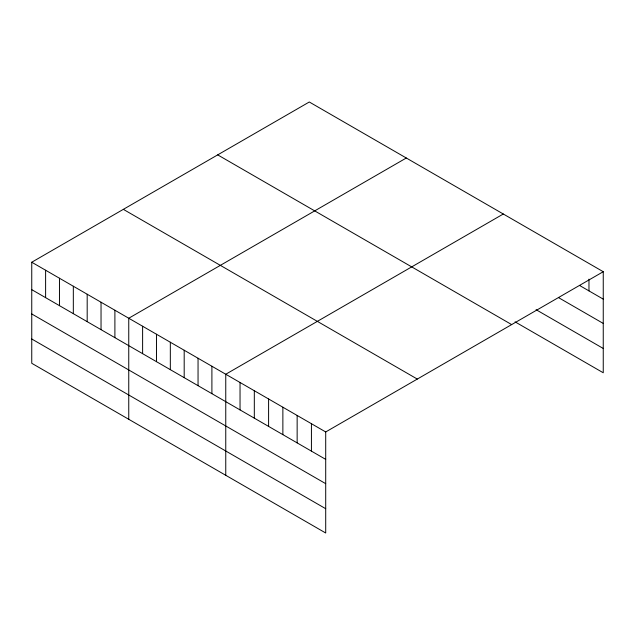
<?xml version="1.0" encoding="UTF-8"?>
<svg xmlns="http://www.w3.org/2000/svg" width="635" height="635" viewBox="0 0 635 635"><rect width="100%" height="100%" fill="white"/><g stroke="black" fill="none" stroke-linecap="round" stroke-linejoin="round"><path stroke-width="0.95" d="M31.75 262.231L325.707 431.951L325.707 533.003L31.75 363.291L31.75 262.231L309.293 101.997L603.25 271.709L603.25 372.769L515.064 321.85M406.297 158.004L128.754 318.238L128.754 419.298M503.309 214.003L225.758 374.245L225.758 475.305M325.707 431.951L603.25 271.709M579.731 285.559L603.25 299.133M558.736 297.736L603.25 323.429M536.059 309.674L603.25 348.464M217.702 154.876L511.659 324.588M123.341 209.352L417.298 379.071M31.75 289.655L325.707 459.375M31.75 313.96L325.707 483.672M31.75 338.995L325.707 508.706M588.97 279.138L588.97 290.894M311.428 423.704L311.428 451.128M297.148 415.465L297.148 442.889M282.869 407.218L282.869 434.642M268.597 398.978L268.597 426.403M254.317 390.731L254.317 418.155M240.038 382.484L240.038 409.916M211.899 366.244L211.899 393.668M198.049 358.243L198.049 385.667M184.19 350.242L184.19 377.666M170.331 342.241L170.331 369.665M156.472 334.24L156.472 361.664M142.613 326.239L142.613 353.663M114.895 310.237L114.895 337.661M101.036 302.236L101.036 329.66M87.186 294.235L87.186 321.659M73.327 286.234L73.327 313.658M59.468 278.233L59.468 305.657M45.609 270.232L45.609 297.656"/></g></svg>
